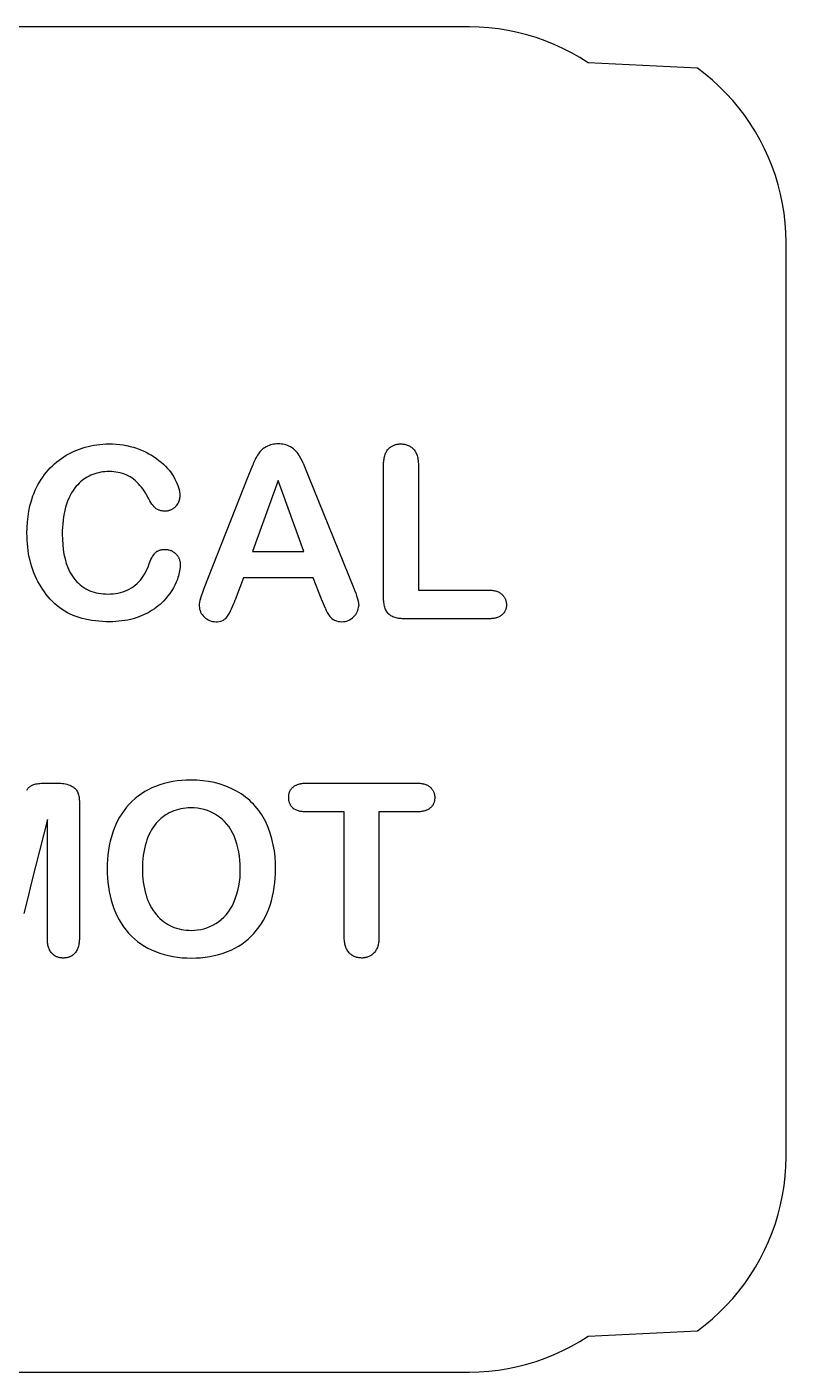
# Model space of a CAD drawing. Extents: x 0 to 144, y 0 to 348.
# Drawn here: x 96.78 to 102.41, y 235.78 to 245.75 of the extents above; entities that cross this region are included whole.
import ezdxf

# ---------------------------------------------------------------- set-up
doc = ezdxf.new("R2010")
doc.units = 0
doc.layers.add('-15N-THT. THIẾT BỊ ĐÓNG MỞ', color=40, linetype='CONTINUOUS')

# ---------------------------------------------------------------- blocks, each defined once
blk = doc.blocks.new('06 - N - SC VSD ATV630U07~55N4')
at = {"layer": '-15N-THT. THIẾT BỊ ĐÓNG MỞ'}
for p, q in [((28.0592, 71.7455), (21.281, 71.7456)), ((28.1307, 71.7438), (28.0592, 71.7455)), ((28.0592, 71.7455), (28.0592, 71.7455)), ((28.2022, 71.7388), (28.1307, 71.7438)), ((28.2734, 71.7305), (28.2022, 71.7388)), ((28.3442, 71.7191), (28.2734, 71.7305)), ((28.4145, 71.7045), (28.3442, 71.7191)), ((28.484, 71.6868), (28.4145, 71.7045)), ((28.5526, 71.666), (28.484, 71.6868)), ((28.6202, 71.6423), (28.5526, 71.666)), ((28.6866, 71.6155), (28.6202, 71.6423)), ((28.7517, 71.5858), (28.6866, 71.6155)), ((28.8154, 71.5533), (28.7517, 71.5858)), ((28.8776, 71.518), (28.8154, 71.5533)), ((28.938, 71.48), (28.8776, 71.518)), ((29.7478, 71.4394), (28.938, 71.48)), ((29.8046, 71.3962), (29.7478, 71.4394)), ((29.8593, 71.3505), (29.8046, 71.3962)), ((29.9119, 71.3024), (29.8593, 71.3505)), ((29.9623, 71.252), (29.9119, 71.3024)), ((30.0104, 71.1994), (29.9623, 71.252)), ((30.0561, 71.1447), (30.0104, 71.1994)), ((30.0993, 71.088), (30.0561, 71.1447)), ((30.14, 71.0293), (30.0993, 71.088)), ((30.178, 70.9689), (30.14, 71.0293)), ((30.2133, 70.9067), (30.178, 70.9689)), ((30.2458, 70.8431), (30.2133, 70.9067)), ((30.2755, 70.778), (30.2458, 70.8431)), ((30.3022, 70.7115), (30.2755, 70.778)), ((30.326, 70.6439), (30.3022, 70.7115)), ((30.3468, 70.5753), (30.326, 70.6439)), ((30.3645, 70.5058), (30.3468, 70.5753)), ((30.3791, 70.4356), (30.3645, 70.5058)), ((30.3905, 70.3648), (30.3791, 70.4356)), ((30.3987, 70.2936), (30.3905, 70.3648)), ((30.4037, 70.2221), (30.3987, 70.2936)), ((30.4054, 70.1505), (30.4037, 70.2221)), ((30.4053, 63.3724), (30.4054, 70.1505)), ((25.0698, 68.5715), (25.0886, 68.5822)), ((25.0886, 68.5822), (25.1078, 68.5921)), ((25.1078, 68.5921), (25.1274, 68.6013)), ((25.1274, 68.6013), (25.1475, 68.6098)), ((25.1475, 68.6098), (25.168, 68.6176)), ((25.1475, 68.6098), (25.1475, 68.6098)), ((25.168, 68.6176), (25.1889, 68.6248)), ((25.1889, 68.6248), (25.21, 68.6312)), ((25.21, 68.6312), (25.2313, 68.6368)), ((25.2313, 68.6368), (25.2529, 68.6418)), ((25.2529, 68.6418), (25.2747, 68.6459)), ((25.2747, 68.6459), (25.2968, 68.6493)), ((25.2968, 68.6493), (25.3189, 68.652)), ((25.3189, 68.652), (25.3413, 68.6539)), ((25.3413, 68.6539), (25.3637, 68.655)), ((25.3637, 68.655), (25.3863, 68.6554)), ((25.3863, 68.6554), (25.4131, 68.6549)), ((25.3863, 68.6554), (25.3863, 68.6554)), ((25.4131, 68.6549), (25.4396, 68.6534)), ((25.4396, 68.6534), (25.4659, 68.6509)), ((25.4659, 68.6509), (25.4918, 68.6474)), ((25.4918, 68.6474), (25.5173, 68.6429)), ((25.5173, 68.6429), (25.5425, 68.6373)), ((25.5425, 68.6373), (25.5673, 68.6306)), ((25.5673, 68.6306), (25.5916, 68.6229)), ((25.5916, 68.6229), (25.6155, 68.6141)), ((25.6155, 68.6141), (25.6388, 68.6041)), ((25.6388, 68.6041), (25.6616, 68.5931)), ((25.6616, 68.5931), (25.6819, 68.5822)), ((25.6616, 68.5931), (25.6616, 68.5931)), ((25.6819, 68.5822), (25.7017, 68.5708)), ((26.4938, 68.5813), (26.4938, 68.5813)), ((26.5518, 68.6345), (26.5518, 68.6345)), ((26.6413, 68.6554), (26.6413, 68.6554)), ((26.7308, 68.6345), (26.7308, 68.6345)), ((26.7888, 68.5822), (26.7888, 68.5822)), ((27.4331, 68.5759), (27.436, 68.5834)), ((27.436, 68.5834), (27.4394, 68.5907)), ((27.4394, 68.5907), (27.4431, 68.5976)), ((27.4431, 68.5976), (27.4472, 68.6042)), ((27.4472, 68.6042), (27.4517, 68.6104)), ((27.4517, 68.6104), (27.4565, 68.6162)), ((27.4565, 68.6162), (27.4603, 68.6202)), ((27.4565, 68.6162), (27.4565, 68.6162)), ((27.4603, 68.6202), (27.4642, 68.624)), ((27.4642, 68.624), (27.4682, 68.6276)), ((27.4682, 68.6276), (27.4724, 68.631)), ((27.4724, 68.631), (27.4768, 68.6342)), ((27.4768, 68.6342), (27.4813, 68.6372)), ((27.4813, 68.6372), (27.4859, 68.6399)), ((27.4859, 68.6399), (27.4906, 68.6424)), ((27.4906, 68.6424), (27.4955, 68.6447)), ((27.4955, 68.6447), (27.5005, 68.6468)), ((27.5005, 68.6468), (27.5056, 68.6486)), ((27.5056, 68.6486), (27.5108, 68.6502)), ((27.5108, 68.6502), (27.5161, 68.6516)), ((27.5161, 68.6516), (27.5215, 68.6528)), ((27.5215, 68.6528), (27.527, 68.6537)), ((27.527, 68.6537), (27.5326, 68.6544)), ((27.5326, 68.6544), (27.5382, 68.655)), ((27.5382, 68.655), (27.5438, 68.6553)), ((27.5438, 68.6553), (27.5495, 68.6554)), ((27.5495, 68.6554), (27.5568, 68.6552)), ((27.5495, 68.6554), (27.5495, 68.6554)), ((27.5568, 68.6552), (27.5639, 68.6547)), ((27.5639, 68.6547), (27.571, 68.6539)), ((27.571, 68.6539), (27.5779, 68.6527)), ((27.5779, 68.6527), (27.5847, 68.6512)), ((27.5847, 68.6512), (27.5914, 68.6493)), ((27.5914, 68.6493), (27.5979, 68.6471)), ((27.5979, 68.6471), (27.6043, 68.6444)), ((27.6043, 68.6444), (27.6105, 68.6415)), ((27.6105, 68.6415), (27.6165, 68.6381)), ((27.6165, 68.6381), (27.6223, 68.6344)), ((27.6223, 68.6344), (27.6279, 68.6303)), ((27.6279, 68.6303), (27.6333, 68.6259)), ((27.6333, 68.6259), (27.6385, 68.6212)), ((27.6385, 68.6212), (27.6434, 68.6162)), ((27.6434, 68.6162), (27.6484, 68.6105)), ((27.6434, 68.6162), (27.6434, 68.6162)), ((27.6484, 68.6105), (27.653, 68.6043)), ((27.653, 68.6043), (27.6573, 68.5978)), ((27.6573, 68.5978), (27.6611, 68.591)), ((27.6611, 68.591), (27.6646, 68.5838)), ((27.6646, 68.5838), (27.6676, 68.5763)), ((24.9518, 68.4781), (24.9671, 68.4933)), ((24.9671, 68.4933), (24.983, 68.508)), ((24.983, 68.508), (24.9994, 68.522)), ((24.9994, 68.522), (25.0163, 68.5354)), ((25.0163, 68.5354), (25.0336, 68.5481)), ((25.0336, 68.5481), (25.0515, 68.5602)), ((25.0515, 68.5602), (25.0698, 68.5715)), ((25.7017, 68.5708), (25.7209, 68.5588)), ((25.7209, 68.5588), (25.7394, 68.5462)), ((25.7394, 68.5462), (25.7571, 68.5329)), ((25.7571, 68.5329), (25.7742, 68.5191)), ((25.7742, 68.5191), (25.7904, 68.5046)), ((25.7904, 68.5046), (25.8058, 68.4895)), ((25.8058, 68.4895), (25.8203, 68.4738)), ((26.4188, 68.4129), (26.4518, 68.498)), ((26.4518, 68.498), (26.4518, 68.498)), ((26.8264, 68.5128), (26.8655, 68.4146)), ((26.8264, 68.5128), (26.8264, 68.5128)), ((27.4218, 68.4989), (27.4219, 68.5081)), ((27.4218, 67.5177), (27.4218, 68.4989)), ((27.4218, 68.4989), (27.4218, 68.4989)), ((27.4219, 68.5081), (27.4222, 68.5171)), ((27.4222, 68.5171), (27.4229, 68.5261)), ((27.4229, 68.5261), (27.4238, 68.5348)), ((27.4238, 68.5348), (27.425, 68.5435)), ((27.425, 68.5435), (27.4265, 68.5519)), ((27.4265, 68.5519), (27.4284, 68.5601)), ((27.4284, 68.5601), (27.4306, 68.5681)), ((27.4306, 68.5681), (27.4331, 68.5759)), ((27.6676, 68.5763), (27.6704, 68.5685)), ((27.6704, 68.5685), (27.6727, 68.5605)), ((27.6727, 68.5605), (27.6747, 68.5521)), ((27.6747, 68.5521), (27.6763, 68.5436)), ((27.6763, 68.5436), (27.6777, 68.5349)), ((27.6777, 68.5349), (27.6787, 68.5261)), ((27.6787, 68.5261), (27.6793, 68.5172)), ((27.6793, 68.5172), (27.6797, 68.5081)), ((27.6797, 68.5081), (27.6799, 68.4989)), ((27.6799, 68.4989), (27.6799, 67.5716)), ((27.6799, 68.4989), (27.6799, 68.4989)), ((24.8713, 68.3725), (24.883, 68.3914)), ((24.883, 68.3914), (24.8955, 68.4099)), ((24.8955, 68.4099), (24.9085, 68.4278)), ((24.9085, 68.4278), (24.9223, 68.4452)), ((24.9223, 68.4452), (24.9367, 68.4619)), ((24.9367, 68.4619), (24.9518, 68.4781)), ((24.9518, 68.4781), (24.9518, 68.4781)), ((25.1883, 68.3842), (25.1766, 68.3743)), ((25.2005, 68.3934), (25.1883, 68.3842)), ((25.213, 68.402), (25.2005, 68.3934)), ((25.226, 68.4098), (25.213, 68.402)), ((25.2392, 68.417), (25.226, 68.4098)), ((25.2528, 68.4234), (25.2392, 68.417)), ((25.2667, 68.4292), (25.2528, 68.4234)), ((25.281, 68.4342), (25.2667, 68.4292)), ((25.2955, 68.4385), (25.281, 68.4342)), ((25.3104, 68.4422), (25.2955, 68.4385)), ((25.3255, 68.4451), (25.3104, 68.4422)), ((25.3409, 68.4474), (25.3255, 68.4451)), ((25.3565, 68.449), (25.3409, 68.4474)), ((25.3722, 68.4499), (25.3565, 68.449)), ((25.3881, 68.4502), (25.3722, 68.4499)), ((25.4049, 68.4499), (25.3881, 68.4502)), ((25.3881, 68.4502), (25.3881, 68.4502)), ((25.4215, 68.4488), (25.4049, 68.4499)), ((25.438, 68.447), (25.4215, 68.4488)), ((25.4542, 68.4444), (25.438, 68.447)), ((25.4701, 68.441), (25.4542, 68.4444)), ((25.4856, 68.4368), (25.4701, 68.441)), ((25.5006, 68.4318), (25.4856, 68.4368)), ((25.5152, 68.4259), (25.5006, 68.4318)), ((25.5293, 68.4192), (25.5152, 68.4259)), ((25.5428, 68.4117), (25.5293, 68.4192)), ((25.5558, 68.4033), (25.5428, 68.4117)), ((25.5686, 68.3939), (25.5558, 68.4033)), ((25.5558, 68.4033), (25.5558, 68.4033)), ((25.581, 68.3837), (25.5686, 68.3939)), ((25.5931, 68.3726), (25.581, 68.3837)), ((25.8203, 68.4738), (25.834, 68.4575)), ((25.834, 68.4575), (25.8467, 68.4405)), ((25.8467, 68.4405), (25.8569, 68.4255)), ((25.8467, 68.4405), (25.8467, 68.4405)), ((25.8569, 68.4255), (25.8664, 68.4103)), ((25.8664, 68.4103), (25.8752, 68.3951)), ((25.8752, 68.3951), (25.8832, 68.3797)), ((26.0929, 67.5855), (26.4188, 68.4129)), ((26.4188, 68.4129), (26.4188, 68.4129)), ((26.6396, 68.3833), (26.451, 67.8575)), ((26.8316, 67.8575), (26.6396, 68.3833)), ((26.6396, 68.3833), (26.6396, 68.3833)), ((26.8655, 68.4146), (27.1984, 67.5924)), ((26.8655, 68.4146), (26.8655, 68.4146)), ((24.8233, 68.2703), (24.8315, 68.2916)), ((24.8315, 68.2916), (24.8404, 68.3125)), ((24.8404, 68.3125), (24.85, 68.333)), ((24.85, 68.333), (24.8603, 68.353)), ((24.8603, 68.353), (24.8713, 68.3725)), ((25.1095, 68.2925), (25.0985, 68.2728)), ((25.1215, 68.3114), (25.1095, 68.2925)), ((25.1345, 68.3293), (25.1215, 68.3114)), ((25.1443, 68.3413), (25.1345, 68.3293)), ((25.1345, 68.3293), (25.1345, 68.3293)), ((25.1546, 68.3529), (25.1443, 68.3413)), ((25.1654, 68.3639), (25.1546, 68.3529)), ((25.1766, 68.3743), (25.1654, 68.3639)), ((25.6047, 68.3608), (25.5931, 68.3726)), ((25.616, 68.3483), (25.6047, 68.3608)), ((25.6268, 68.3352), (25.616, 68.3483)), ((25.6372, 68.3214), (25.6268, 68.3352)), ((25.6472, 68.3071), (25.6372, 68.3214)), ((25.6567, 68.2924), (25.6472, 68.3071)), ((25.6658, 68.2771), (25.6567, 68.2924)), ((25.8832, 68.3797), (25.8903, 68.3641)), ((25.8903, 68.3641), (25.8965, 68.3484)), ((25.8965, 68.3484), (25.9017, 68.3325)), ((25.9017, 68.3325), (25.9058, 68.3167)), ((25.9058, 68.3167), (25.9088, 68.3009)), ((25.9088, 68.3009), (25.9107, 68.2851)), ((25.9107, 68.2851), (25.9113, 68.2695)), ((24.7928, 68.1572), (24.801, 68.1959)), ((24.801, 68.1959), (24.8111, 68.2336)), ((24.8111, 68.2336), (24.8233, 68.2703)), ((24.8233, 68.2703), (24.8233, 68.2703)), ((25.0648, 68.1862), (25.0588, 68.1629)), ((25.0718, 68.2089), (25.0648, 68.1862)), ((25.0797, 68.231), (25.0718, 68.2089)), ((25.0886, 68.2523), (25.0797, 68.231)), ((25.0985, 68.2728), (25.0886, 68.2523)), ((25.6745, 68.2615), (25.6658, 68.2771)), ((25.682, 68.2478), (25.6745, 68.2615)), ((25.6745, 68.2615), (25.6745, 68.2615)), ((25.6896, 68.2346), (25.682, 68.2478)), ((25.6974, 68.222), (25.6896, 68.2346)), ((25.7053, 68.2101), (25.6974, 68.222)), ((25.7134, 68.1991), (25.7053, 68.2101)), ((25.7215, 68.1893), (25.7134, 68.1991)), ((25.7296, 68.1808), (25.7215, 68.1893)), ((25.8735, 68.1847), (25.8701, 68.1816)), ((25.8768, 68.1879), (25.8735, 68.1847)), ((25.88, 68.1913), (25.8768, 68.1879)), ((25.8852, 68.1973), (25.88, 68.1913)), ((25.88, 68.1913), (25.88, 68.1913)), ((25.8901, 68.2036), (25.8852, 68.1973)), ((25.8945, 68.2102), (25.8901, 68.2036)), ((25.8984, 68.217), (25.8945, 68.2102)), ((25.9018, 68.2241), (25.8984, 68.217)), ((25.9048, 68.2313), (25.9018, 68.2241)), ((25.9071, 68.2387), (25.9048, 68.2313)), ((25.909, 68.2462), (25.9071, 68.2387)), ((25.9102, 68.2538), (25.909, 68.2462)), ((25.911, 68.2616), (25.9102, 68.2538)), ((25.9113, 68.2695), (25.911, 68.2616)), ((25.9113, 68.2695), (25.9113, 68.2695)), ((24.7822, 68.0773), (24.7866, 68.1176)), ((24.7866, 68.1176), (24.7928, 68.1572)), ((25.0462, 68.0896), (25.0436, 68.0643)), ((25.0495, 68.1145), (25.0462, 68.0896)), ((25.0537, 68.1389), (25.0495, 68.1145)), ((25.0588, 68.1629), (25.0537, 68.1389)), ((25.7333, 68.1776), (25.7296, 68.1808)), ((25.7296, 68.1808), (25.7296, 68.1808)), ((25.7372, 68.1746), (25.7333, 68.1776)), ((25.7414, 68.1719), (25.7372, 68.1746)), ((25.7458, 68.1694), (25.7414, 68.1719)), ((25.7504, 68.1671), (25.7458, 68.1694)), ((25.7552, 68.1652), (25.7504, 68.1671)), ((25.7602, 68.1634), (25.7552, 68.1652)), ((25.7653, 68.1619), (25.7602, 68.1634)), ((25.7706, 68.1607), (25.7653, 68.1619)), ((25.7759, 68.1596), (25.7706, 68.1607)), ((25.7814, 68.1588), (25.7759, 68.1596)), ((25.787, 68.1581), (25.7814, 68.1588)), ((25.7927, 68.1577), (25.787, 68.1581)), ((25.7985, 68.1574), (25.7927, 68.1577)), ((25.8044, 68.1574), (25.7985, 68.1574)), ((25.8089, 68.1575), (25.8044, 68.1574)), ((25.8044, 68.1574), (25.8044, 68.1574)), ((25.8134, 68.1577), (25.8089, 68.1575)), ((25.8179, 68.1582), (25.8134, 68.1577)), ((25.8223, 68.1589), (25.8179, 68.1582)), ((25.8267, 68.1597), (25.8223, 68.1589)), ((25.8311, 68.1608), (25.8267, 68.1597)), ((25.8354, 68.162), (25.8311, 68.1608)), ((25.8396, 68.1635), (25.8354, 68.162)), ((25.8437, 68.1651), (25.8396, 68.1635)), ((25.8477, 68.1669), (25.8437, 68.1651)), ((25.8517, 68.1689), (25.8477, 68.1669)), ((25.8555, 68.1711), (25.8517, 68.1689)), ((25.8593, 68.1735), (25.8555, 68.1711)), ((25.863, 68.176), (25.8593, 68.1735)), ((25.8666, 68.1788), (25.863, 68.176)), ((25.8701, 68.1816), (25.8666, 68.1788)), ((24.7788, 67.9948), (24.7797, 68.0363)), ((24.7791, 67.9685), (24.7788, 67.9948)), ((24.7788, 67.9948), (24.7788, 67.9948)), ((24.7797, 68.0363), (24.7822, 68.0773)), ((25.0408, 68.0125), (25.0404, 67.9861)), ((25.0404, 67.9861), (25.0412, 67.9476)), ((25.0404, 67.9861), (25.0404, 67.9861)), ((25.0418, 68.0386), (25.0408, 68.0125)), ((25.0436, 68.0643), (25.0418, 68.0386)), ((24.7801, 67.9424), (24.7791, 67.9685)), ((24.7817, 67.9165), (24.7801, 67.9424)), ((24.7841, 67.8908), (24.7817, 67.9165)), ((24.7873, 67.8655), (24.7841, 67.8908)), ((25.0412, 67.9476), (25.0434, 67.9098)), ((25.0434, 67.9098), (25.0474, 67.873)), ((24.7913, 67.8404), (24.7873, 67.8655)), ((24.7961, 67.8158), (24.7913, 67.8404)), ((24.8016, 67.7921), (24.7961, 67.8158)), ((24.7961, 67.8158), (24.7961, 67.8158)), ((24.8078, 67.7687), (24.8016, 67.7921)), ((25.0474, 67.873), (25.0531, 67.8373)), ((25.0531, 67.8373), (25.0607, 67.8028)), ((25.0607, 67.8028), (25.0704, 67.7698)), ((25.6873, 67.7735), (25.6924, 67.7861)), ((25.6924, 67.7861), (25.698, 67.7983)), ((25.698, 67.7983), (25.7039, 67.8102)), ((25.7039, 67.8102), (25.7102, 67.8214)), ((25.7102, 67.8214), (25.7169, 67.8321)), ((25.7169, 67.8321), (25.7241, 67.8421)), ((25.7241, 67.8421), (25.7269, 67.8454)), ((25.7241, 67.8421), (25.7241, 67.8421)), ((25.7269, 67.8454), (25.7298, 67.8486)), ((25.7298, 67.8486), (25.7329, 67.8516)), ((25.7329, 67.8516), (25.7362, 67.8544)), ((25.7362, 67.8544), (25.7397, 67.8571)), ((25.7397, 67.8571), (25.7434, 67.8595)), ((25.7434, 67.8595), (25.7472, 67.8617)), ((25.7472, 67.8617), (25.7511, 67.8638)), ((25.7511, 67.8638), (25.7553, 67.8656)), ((25.7553, 67.8656), (25.7595, 67.8673)), ((25.7595, 67.8673), (25.7639, 67.8688)), ((25.7639, 67.8688), (25.7684, 67.87)), ((25.7684, 67.87), (25.7731, 67.8711)), ((25.7731, 67.8711), (25.7778, 67.872)), ((25.7778, 67.872), (25.7827, 67.8728)), ((25.7827, 67.8728), (25.7876, 67.8733)), ((25.7876, 67.8733), (25.7925, 67.8737)), ((25.7925, 67.8737), (25.7975, 67.874)), ((25.7975, 67.874), (25.8026, 67.874)), ((25.8026, 67.874), (25.8085, 67.8739)), ((25.8026, 67.874), (25.8026, 67.874)), ((25.8085, 67.8739), (25.8143, 67.8735)), ((25.8143, 67.8735), (25.8201, 67.8727)), ((25.8201, 67.8727), (25.8258, 67.8717)), ((25.8258, 67.8717), (25.8314, 67.8704)), ((25.8314, 67.8704), (25.8369, 67.8687)), ((25.8369, 67.8687), (25.8423, 67.8668)), ((25.8423, 67.8668), (25.8477, 67.8646)), ((25.8477, 67.8646), (25.8529, 67.862)), ((25.8529, 67.862), (25.858, 67.8592)), ((25.858, 67.8592), (25.8629, 67.8561)), ((25.8629, 67.8561), (25.8678, 67.8528)), ((25.8678, 67.8528), (25.8724, 67.8492)), ((25.8724, 67.8492), (25.8769, 67.8454)), ((25.8769, 67.8454), (25.8813, 67.8414)), ((25.8813, 67.8414), (25.8846, 67.8381)), ((25.8813, 67.8414), (25.8813, 67.8414)), ((25.8846, 67.8381), (25.8878, 67.8346)), ((25.8878, 67.8346), (25.8909, 67.8311)), ((25.8909, 67.8311), (25.8937, 67.8274)), ((25.8937, 67.8274), (25.8964, 67.8236)), ((25.8964, 67.8236), (25.899, 67.8197)), ((25.899, 67.8197), (25.9013, 67.8157)), ((25.9013, 67.8157), (25.9034, 67.8117)), ((25.9034, 67.8117), (25.9054, 67.8075)), ((25.9054, 67.8075), (25.9072, 67.8033)), ((25.9072, 67.8033), (25.9088, 67.7989)), ((25.9088, 67.7989), (25.9102, 67.7945)), ((25.9102, 67.7945), (25.9114, 67.79)), ((25.9114, 67.79), (25.9124, 67.7854)), ((25.9124, 67.7854), (25.9133, 67.7808)), ((26.451, 67.8575), (26.8316, 67.8575)), ((26.451, 67.8575), (26.451, 67.8575)), ((26.8316, 67.8575), (26.8316, 67.8575)), ((24.8147, 67.7456), (24.8078, 67.7687)), ((24.8223, 67.7228), (24.8147, 67.7456)), ((24.8306, 67.7003), (24.8223, 67.7228)), ((24.8398, 67.6782), (24.8306, 67.7003)), ((25.0704, 67.7698), (25.0821, 67.7385)), ((25.0821, 67.7385), (25.0896, 67.7218)), ((25.0821, 67.7385), (25.0821, 67.7385)), ((25.0896, 67.7218), (25.0976, 67.7057)), ((25.0976, 67.7057), (25.1063, 67.6902)), ((25.1063, 67.6902), (25.1156, 67.6752)), ((25.6411, 67.6754), (25.6509, 67.6913)), ((25.6509, 67.6913), (25.66, 67.7078)), ((25.66, 67.7078), (25.6683, 67.7249)), ((25.6683, 67.7249), (25.6758, 67.7425)), ((25.6758, 67.7425), (25.6826, 67.7605)), ((25.6826, 67.7605), (25.6873, 67.7735)), ((25.6826, 67.7605), (25.6826, 67.7605)), ((25.9051, 67.6902), (25.9017, 67.6781)), ((25.9079, 67.7023), (25.9051, 67.6902)), ((25.9103, 67.7144), (25.9079, 67.7023)), ((25.9122, 67.7264), (25.9103, 67.7144)), ((25.9136, 67.7384), (25.9122, 67.7264)), ((25.9133, 67.7808), (25.9139, 67.7761)), ((25.9145, 67.7502), (25.9136, 67.7384)), ((25.9139, 67.7761), (25.9144, 67.7714)), ((25.9144, 67.7714), (25.9146, 67.7667)), ((25.9147, 67.7619), (25.9145, 67.7502)), ((25.9146, 67.7667), (25.9147, 67.7619)), ((25.9147, 67.7619), (25.9147, 67.7619)), ((24.8497, 67.6566), (24.8398, 67.6782)), ((24.8601, 67.636), (24.8497, 67.6566)), ((24.8497, 67.6566), (24.8497, 67.6566)), ((24.8711, 67.6159), (24.8601, 67.636)), ((24.8828, 67.5962), (24.8711, 67.6159)), ((24.8952, 67.5771), (24.8828, 67.5962)), ((25.1156, 67.6752), (25.1257, 67.6609)), ((25.1257, 67.6609), (25.1365, 67.6473)), ((25.1365, 67.6473), (25.1479, 67.6344)), ((25.1479, 67.6344), (25.16, 67.6223)), ((25.16, 67.6223), (25.1728, 67.611)), ((25.1728, 67.611), (25.1861, 67.6006)), ((25.1861, 67.6006), (25.2, 67.5911)), ((25.2, 67.5911), (25.2143, 67.5825)), ((25.2, 67.5911), (25.2, 67.5911)), ((25.5373, 67.5792), (25.5525, 67.588)), ((25.5525, 67.588), (25.5671, 67.5977)), ((25.5671, 67.5977), (25.5812, 67.6084)), ((25.5671, 67.5977), (25.5671, 67.5977)), ((25.5812, 67.6084), (25.5946, 67.6201)), ((25.5946, 67.6201), (25.6073, 67.6326)), ((25.6073, 67.6326), (25.6193, 67.646)), ((25.6193, 67.646), (25.6306, 67.6603)), ((25.6306, 67.6603), (25.6411, 67.6754)), ((25.8636, 67.5883), (25.8513, 67.568)), ((25.8747, 67.6089), (25.8636, 67.5883)), ((25.8843, 67.6298), (25.8747, 67.6089)), ((25.8893, 67.6418), (25.8843, 67.6298)), ((25.8843, 67.6298), (25.8843, 67.6298)), ((25.8938, 67.6539), (25.8893, 67.6418)), ((25.898, 67.666), (25.8938, 67.6539)), ((25.9017, 67.6781), (25.898, 67.666)), ((26.0639, 67.5082), (26.0929, 67.5855)), ((26.0929, 67.5855), (26.0929, 67.5855)), ((26.3832, 67.6637), (26.3223, 67.5003)), ((26.9012, 67.6637), (26.3832, 67.6637)), ((26.3832, 67.6637), (26.3832, 67.6637)), ((26.962, 67.5038), (26.9012, 67.6637)), ((26.9012, 67.6637), (26.9012, 67.6637)), ((27.1984, 67.5924), (27.207, 67.5707)), ((27.1984, 67.5924), (27.1984, 67.5924)), ((24.9082, 67.5585), (24.8952, 67.5771)), ((24.9218, 67.5404), (24.9082, 67.5585)), ((24.9361, 67.5229), (24.9218, 67.5404)), ((24.9519, 67.5049), (24.9361, 67.5229)), ((24.9361, 67.5229), (24.9361, 67.5229)), ((24.9683, 67.4877), (24.9519, 67.5049)), ((24.9854, 67.4714), (24.9683, 67.4877)), ((25.2143, 67.5825), (25.2291, 67.5747)), ((25.2291, 67.5747), (25.2444, 67.5679)), ((25.2444, 67.5679), (25.2601, 67.5619)), ((25.2601, 67.5619), (25.2762, 67.5567)), ((25.2762, 67.5567), (25.2927, 67.5524)), ((25.2927, 67.5524), (25.3096, 67.5489)), ((25.3096, 67.5489), (25.3267, 67.5462)), ((25.3267, 67.5462), (25.3441, 67.5444)), ((25.3441, 67.5444), (25.3616, 67.5433)), ((25.3616, 67.5433), (25.3794, 67.5429)), ((25.3794, 67.5429), (25.3982, 67.5433)), ((25.3794, 67.5429), (25.3794, 67.5429)), ((25.3982, 67.5433), (25.4168, 67.5446)), ((25.4168, 67.5446), (25.4351, 67.5467)), ((25.4351, 67.5467), (25.4531, 67.5497)), ((25.4531, 67.5497), (25.4708, 67.5537)), ((25.4708, 67.5537), (25.4881, 67.5586)), ((25.4881, 67.5586), (25.505, 67.5645)), ((25.505, 67.5645), (25.5215, 67.5714)), ((25.5215, 67.5714), (25.5373, 67.5792)), ((25.7902, 67.491), (25.7779, 67.4785)), ((25.8071, 67.5095), (25.7902, 67.491)), ((25.7902, 67.491), (25.7902, 67.491)), ((25.8229, 67.5285), (25.8071, 67.5095)), ((25.8377, 67.548), (25.8229, 67.5285)), ((25.8513, 67.568), (25.8377, 67.548)), ((26.0639, 67.5082), (26.0639, 67.5082)), ((26.3223, 67.5003), (26.3223, 67.5003)), ((26.9907, 67.4351), (26.962, 67.5038)), ((26.962, 67.5038), (26.962, 67.5038)), ((27.207, 67.5707), (27.215, 67.5493)), ((27.215, 67.5493), (27.2221, 67.5286)), ((27.2221, 67.5286), (27.2282, 67.5086)), ((27.2282, 67.5086), (27.2331, 67.4895)), ((27.2331, 67.4895), (27.2363, 67.4718)), ((27.4219, 67.5081), (27.4218, 67.5177)), ((27.4218, 67.5177), (27.4218, 67.5177)), ((27.4223, 67.4987), (27.4219, 67.5081)), ((27.4229, 67.4893), (27.4223, 67.4987)), ((27.4239, 67.4801), (27.4229, 67.4893)), ((27.6799, 67.5716), (28.2031, 67.5716)), ((27.6799, 67.5716), (27.6799, 67.5716)), ((28.2031, 67.5716), (28.2105, 67.5715)), ((28.2031, 67.5716), (28.2031, 67.5716)), ((28.2105, 67.5715), (28.2178, 67.5711)), ((28.2178, 67.5711), (28.2251, 67.5705)), ((28.2251, 67.5705), (28.2322, 67.5697)), ((28.2322, 67.5697), (28.2392, 67.5686)), ((28.2392, 67.5686), (28.246, 67.5672)), ((28.246, 67.5672), (28.2526, 67.5655)), ((28.2526, 67.5655), (28.2591, 67.5635)), ((28.2591, 67.5635), (28.2654, 67.5612)), ((28.2654, 67.5612), (28.2715, 67.5586)), ((28.2715, 67.5586), (28.2774, 67.5557)), ((28.2774, 67.5557), (28.2831, 67.5524)), ((28.2831, 67.5524), (28.2885, 67.5489)), ((28.2885, 67.5489), (28.2936, 67.5451)), ((28.2936, 67.5451), (28.2985, 67.5409)), ((28.2985, 67.5409), (28.3019, 67.5377)), ((28.2985, 67.5409), (28.2985, 67.5409)), ((28.3019, 67.5377), (28.3051, 67.5345)), ((28.3051, 67.5345), (28.3082, 67.5311)), ((28.3082, 67.5311), (28.3111, 67.5276)), ((28.3111, 67.5276), (28.3139, 67.524)), ((28.3139, 67.524), (28.3165, 67.5203)), ((28.3165, 67.5203), (28.3189, 67.5165)), ((28.3189, 67.5165), (28.3211, 67.5126)), ((28.3211, 67.5126), (28.3231, 67.5086)), ((28.3231, 67.5086), (28.3249, 67.5046)), ((28.3249, 67.5046), (28.3265, 67.5004)), ((28.3265, 67.5004), (28.328, 67.4962)), ((28.328, 67.4962), (28.3292, 67.4918)), ((28.3292, 67.4918), (28.3302, 67.4874)), ((28.3302, 67.4874), (28.3311, 67.483)), ((25.003, 67.456), (24.9854, 67.4714)), ((25.0213, 67.4417), (25.003, 67.456)), ((25.0401, 67.4283), (25.0213, 67.4417)), ((25.0595, 67.416), (25.0401, 67.4283)), ((25.0794, 67.4048), (25.0595, 67.416)), ((25.0595, 67.416), (25.0595, 67.416)), ((25.0998, 67.3944), (25.0794, 67.4048)), ((25.1208, 67.385), (25.0998, 67.3944)), ((25.6432, 67.388), (25.6261, 67.3805)), ((25.6599, 67.396), (25.6432, 67.388)), ((25.6763, 67.4046), (25.6599, 67.396)), ((25.6922, 67.4136), (25.6763, 67.4046)), ((25.7078, 67.4232), (25.6922, 67.4136)), ((25.7228, 67.4333), (25.7078, 67.4232)), ((25.7374, 67.4439), (25.7228, 67.4333)), ((25.7514, 67.455), (25.7374, 67.4439)), ((25.7649, 67.4665), (25.7514, 67.455)), ((25.7779, 67.4785), (25.7649, 67.4665)), ((26.0555, 67.4543), (26.0555, 67.4543)), ((26.9907, 67.4351), (26.9907, 67.4351)), ((27.2363, 67.4718), (27.2375, 67.456)), ((27.2375, 67.456), (27.2375, 67.456)), ((27.4252, 67.471), (27.4239, 67.4801)), ((27.4268, 67.4621), (27.4252, 67.471)), ((27.4287, 67.4535), (27.4268, 67.4621)), ((27.431, 67.4451), (27.4287, 67.4535)), ((27.4337, 67.437), (27.431, 67.4451)), ((27.4367, 67.4293), (27.4337, 67.437)), ((27.4402, 67.4219), (27.4367, 67.4293)), ((27.444, 67.415), (27.4402, 67.4219)), ((27.4483, 67.4084), (27.444, 67.415)), ((27.4529, 67.4023), (27.4483, 67.4084)), ((27.458, 67.3967), (27.4529, 67.4023)), ((27.4637, 67.3914), (27.458, 67.3967)), ((27.458, 67.3967), (27.458, 67.3967)), ((27.4698, 67.3866), (27.4637, 67.3914)), ((27.4765, 67.3822), (27.4698, 67.3866)), ((28.2994, 67.3884), (28.2945, 67.3845)), ((28.3027, 67.3914), (28.2994, 67.3884)), ((28.2994, 67.3884), (28.2994, 67.3884)), ((28.3059, 67.3946), (28.3027, 67.3914)), ((28.3089, 67.3979), (28.3059, 67.3946)), ((28.3118, 67.4014), (28.3089, 67.3979)), ((28.3145, 67.4049), (28.3118, 67.4014)), ((28.3171, 67.4086), (28.3145, 67.4049)), ((28.3194, 67.4125), (28.3171, 67.4086)), ((28.3215, 67.4164), (28.3194, 67.4125)), ((28.3235, 67.4204), (28.3215, 67.4164)), ((28.3253, 67.4245), (28.3235, 67.4204)), ((28.3268, 67.4287), (28.3253, 67.4245)), ((28.3282, 67.4329), (28.3268, 67.4287)), ((28.3294, 67.4373), (28.3282, 67.4329)), ((28.3304, 67.4417), (28.3294, 67.4373)), ((28.3312, 67.4462), (28.3304, 67.4417)), ((28.3311, 67.483), (28.3317, 67.4785)), ((28.3318, 67.4507), (28.3312, 67.4462)), ((28.3317, 67.4785), (28.3322, 67.4739)), ((28.3322, 67.4554), (28.3318, 67.4507)), ((28.3322, 67.4739), (28.3325, 67.4693)), ((28.3325, 67.46), (28.3322, 67.4554)), ((28.3325, 67.4693), (28.3326, 67.4647)), ((28.3326, 67.4647), (28.3325, 67.46)), ((28.3326, 67.4647), (28.3326, 67.4647)), ((25.1424, 67.3765), (25.1208, 67.385)), ((25.1644, 67.369), (25.1424, 67.3765)), ((25.1869, 67.3624), (25.1644, 67.369)), ((25.2099, 67.3568), (25.1869, 67.3624)), ((25.2347, 67.3518), (25.2099, 67.3568)), ((25.2099, 67.3568), (25.2099, 67.3568)), ((25.26, 67.3475), (25.2347, 67.3518)), ((25.2858, 67.344), (25.26, 67.3475)), ((25.3121, 67.3413), (25.2858, 67.344)), ((25.3388, 67.3394), (25.3121, 67.3413)), ((25.3658, 67.3382), (25.3388, 67.3394)), ((25.3933, 67.3378), (25.3658, 67.3382)), ((25.416, 67.3381), (25.3933, 67.3378)), ((25.3933, 67.3378), (25.3933, 67.3378)), ((25.4385, 67.3391), (25.416, 67.3381)), ((25.4607, 67.3408), (25.4385, 67.3391)), ((25.4826, 67.3432), (25.4607, 67.3408)), ((25.5042, 67.3463), (25.4826, 67.3432)), ((25.5255, 67.3502), (25.5042, 67.3463)), ((25.5464, 67.3547), (25.5255, 67.3502)), ((25.567, 67.36), (25.5464, 67.3547)), ((25.5871, 67.3661), (25.567, 67.36)), ((25.6068, 67.3729), (25.5871, 67.3661)), ((25.6261, 67.3805), (25.6068, 67.3729)), ((25.6261, 67.3805), (25.6261, 67.3805)), ((26.0927, 67.3732), (26.0927, 67.3732)), ((26.1789, 67.3378), (26.1789, 67.3378)), ((26.261, 67.3712), (26.261, 67.3712)), ((27.0226, 67.3776), (27.0226, 67.3776)), ((27.0593, 67.3489), (27.0593, 67.3489)), ((27.1115, 67.3378), (27.1115, 67.3378)), ((27.1999, 67.3745), (27.1999, 67.3745)), ((27.4835, 67.3782), (27.4765, 67.3822)), ((27.491, 67.3746), (27.4835, 67.3782)), ((27.4988, 67.3715), (27.491, 67.3746)), ((27.5069, 67.3688), (27.4988, 67.3715)), ((27.5153, 67.3664), (27.5069, 67.3688)), ((27.5239, 67.3645), (27.5153, 67.3664)), ((27.5328, 67.3629), (27.5239, 67.3645)), ((27.5419, 67.3616), (27.5328, 67.3629)), ((27.5512, 67.3607), (27.5419, 67.3616)), ((27.5606, 67.36), (27.5512, 67.3607)), ((27.5702, 67.3597), (27.5606, 67.36)), ((27.5799, 67.3595), (27.5702, 67.3597)), ((28.2031, 67.3595), (27.5799, 67.3595)), ((27.5799, 67.3595), (27.5799, 67.3595)), ((28.2105, 67.3596), (28.2031, 67.3595)), ((28.2031, 67.3595), (28.2031, 67.3595)), ((28.2179, 67.36), (28.2105, 67.3596)), ((28.2251, 67.3605), (28.2179, 67.36)), ((28.2323, 67.3613), (28.2251, 67.3605)), ((28.2393, 67.3624), (28.2323, 67.3613)), ((28.2463, 67.3637), (28.2393, 67.3624)), ((28.253, 67.3652), (28.2463, 67.3637)), ((28.2596, 67.3671), (28.253, 67.3652)), ((28.266, 67.3692), (28.2596, 67.3671)), ((28.2722, 67.3717), (28.266, 67.3692)), ((28.2781, 67.3744), (28.2722, 67.3717)), ((28.2838, 67.3775), (28.2781, 67.3744)), ((28.2893, 67.3808), (28.2838, 67.3775)), ((28.2945, 67.3845), (28.2893, 67.3808)), ((24.7776, 66.0901), (24.78, 66.0941)), ((24.78, 66.0941), (24.7826, 66.0979)), ((24.7826, 66.0979), (24.7853, 66.1016)), ((24.7853, 66.1016), (24.7882, 66.1051)), ((24.7882, 66.1051), (24.7912, 66.1085)), ((24.7912, 66.1085), (24.7944, 66.1117)), ((24.7944, 66.1117), (24.7978, 66.1147)), ((24.7978, 66.1147), (24.8013, 66.1175)), ((24.8013, 66.1175), (24.805, 66.1201)), ((24.805, 66.1201), (24.8088, 66.1226)), ((24.8088, 66.1226), (24.8128, 66.1248)), ((24.8128, 66.1248), (24.8169, 66.1268)), ((24.8169, 66.1268), (24.8212, 66.1286)), ((24.8212, 66.1286), (24.8285, 66.1312)), ((24.8212, 66.1286), (24.8212, 66.1286)), ((24.8285, 66.1312), (24.8365, 66.1335)), ((24.8365, 66.1335), (24.845, 66.1354)), ((24.845, 66.1354), (24.854, 66.137)), ((24.854, 66.137), (24.8634, 66.1384)), ((24.8634, 66.1384), (24.8732, 66.1394)), ((24.8732, 66.1394), (24.8834, 66.1403)), ((24.8834, 66.1403), (24.8938, 66.1409)), ((24.8938, 66.1409), (24.9045, 66.1413)), ((24.9045, 66.1413), (24.9153, 66.1416)), ((24.9153, 66.1416), (24.9263, 66.1416)), ((24.9263, 66.1416), (24.9263, 66.1416)), ((24.9263, 66.1416), (25.0063, 66.1416)), ((25.0063, 66.1416), (25.0063, 66.1416)), ((25.0063, 66.1416), (25.0182, 66.1414)), ((25.0182, 66.1414), (25.03, 66.1408)), ((25.03, 66.1408), (25.0416, 66.1396)), ((25.0416, 66.1396), (25.0529, 66.138)), ((25.0529, 66.138), (25.0641, 66.1359)), ((25.0641, 66.1359), (25.0749, 66.1333)), ((25.0749, 66.1333), (25.0854, 66.1301)), ((25.0854, 66.1301), (25.0956, 66.1263)), ((25.0956, 66.1263), (25.1054, 66.1221)), ((25.1054, 66.1221), (25.1147, 66.1173)), ((25.1147, 66.1173), (25.1235, 66.1119)), ((25.1235, 66.1119), (25.1295, 66.1075)), ((25.1235, 66.1119), (25.1235, 66.1119)), ((25.1295, 66.1075), (25.1351, 66.1025)), ((25.1351, 66.1025), (25.1403, 66.0969)), ((25.1403, 66.0969), (25.1449, 66.0909)), ((25.1449, 66.0909), (25.1491, 66.0843)), ((25.732, 66.1173), (25.732, 66.1173)), ((25.9927, 66.1634), (25.9927, 66.1634)), ((26.7298, 66.0861), (26.7326, 66.0911)), ((26.7326, 66.0911), (26.7358, 66.096)), ((26.7358, 66.096), (26.7392, 66.1006)), ((26.7392, 66.1006), (26.743, 66.1049)), ((26.743, 66.1049), (26.7471, 66.1091)), ((26.7471, 66.1091), (26.7514, 66.113)), ((26.7514, 66.113), (26.7564, 66.1169)), ((26.7514, 66.113), (26.7514, 66.113)), ((26.7564, 66.1169), (26.7616, 66.1205)), ((26.7616, 66.1205), (26.7671, 66.1239)), ((26.7671, 66.1239), (26.7729, 66.1269)), ((26.7729, 66.1269), (26.7789, 66.1296)), ((26.7789, 66.1296), (26.7851, 66.132)), ((26.7851, 66.132), (26.7915, 66.1341)), ((26.7915, 66.1341), (26.7982, 66.136)), ((26.7982, 66.136), (26.805, 66.1376)), ((26.805, 66.1376), (26.812, 66.1389)), ((26.812, 66.1389), (26.8192, 66.1399)), ((26.8192, 66.1399), (26.8264, 66.1407)), ((26.8264, 66.1407), (26.8338, 66.1412)), ((26.8338, 66.1412), (26.8412, 66.1415)), ((26.8412, 66.1415), (26.8488, 66.1416)), ((26.8488, 66.1416), (26.8488, 66.1416)), ((26.8488, 66.1416), (27.6692, 66.1416)), ((27.6692, 66.1416), (27.6692, 66.1416)), ((27.6692, 66.1416), (27.6769, 66.1415)), ((27.6769, 66.1415), (27.6846, 66.1412)), ((27.6846, 66.1412), (27.6922, 66.1406)), ((27.6922, 66.1406), (27.6996, 66.1398)), ((27.6996, 66.1398), (27.7069, 66.1387)), ((27.7069, 66.1387), (27.714, 66.1374)), ((27.714, 66.1374), (27.7209, 66.1358)), ((27.7209, 66.1358), (27.7277, 66.1339)), ((27.7277, 66.1339), (27.7342, 66.1317)), ((27.7342, 66.1317), (27.7406, 66.1291)), ((27.7406, 66.1291), (27.7467, 66.1263)), ((27.7467, 66.1263), (27.7525, 66.1231)), ((27.7525, 66.1231), (27.758, 66.1197)), ((27.758, 66.1197), (27.7632, 66.1159)), ((27.7632, 66.1159), (27.7681, 66.1119)), ((27.7681, 66.1119), (27.7714, 66.1087)), ((27.7681, 66.1119), (27.7681, 66.1119)), ((27.7714, 66.1087), (27.7746, 66.1055)), ((27.7746, 66.1055), (27.7776, 66.1021)), ((27.7776, 66.1021), (27.7805, 66.0986)), ((27.7805, 66.0986), (27.7832, 66.095)), ((27.7832, 66.095), (27.7857, 66.0912)), ((27.7857, 66.0912), (27.788, 66.0874)), ((25.1491, 66.0843), (25.1528, 66.0773)), ((25.1528, 66.0773), (25.156, 66.0699)), ((25.156, 66.0699), (25.1587, 66.0621)), ((25.1587, 66.0621), (25.1611, 66.054)), ((25.1611, 66.054), (25.163, 66.0455)), ((25.163, 66.0455), (25.1645, 66.0368)), ((25.1645, 66.0368), (25.1657, 66.0278)), ((25.1657, 66.0278), (25.1664, 66.0187)), ((25.1664, 66.0187), (25.1669, 66.0094)), ((25.1669, 66.0094), (25.1671, 66)), ((25.1671, 66), (25.1671, 64.9918)), ((25.1671, 66), (25.1671, 66)), ((26.3325, 66.0826), (26.3325, 66.0826)), ((26.7184, 66.0348), (26.7185, 66.0409)), ((26.7185, 66.03), (26.7184, 66.0348)), ((26.7184, 66.0348), (26.7184, 66.0348)), ((26.7185, 66.0409), (26.7189, 66.047)), ((26.7187, 66.0253), (26.7185, 66.03)), ((26.7191, 66.0206), (26.7187, 66.0253)), ((26.7189, 66.047), (26.7196, 66.053)), ((26.7197, 66.0159), (26.7191, 66.0206)), ((26.7196, 66.053), (26.7205, 66.0588)), ((26.7205, 66.0114), (26.7197, 66.0159)), ((26.7205, 66.0588), (26.7217, 66.0646)), ((26.7214, 66.0068), (26.7205, 66.0114)), ((26.7225, 66.0024), (26.7214, 66.0068)), ((26.7217, 66.0646), (26.7233, 66.0702)), ((26.7238, 65.998), (26.7225, 66.0024)), ((26.7233, 66.0702), (26.7251, 66.0757)), ((26.7253, 65.9938), (26.7238, 65.998)), ((26.7251, 66.0757), (26.7273, 66.081)), ((26.727, 65.9896), (26.7253, 65.9938)), ((26.7288, 65.9856), (26.727, 65.9896)), ((26.7273, 66.081), (26.7298, 66.0861)), ((27.788, 66.0874), (27.7901, 66.0835)), ((27.7901, 66.0835), (27.7921, 66.0795)), ((27.7923, 65.9898), (27.7903, 65.9858)), ((27.7921, 66.0795), (27.7939, 66.0753)), ((27.794, 65.9939), (27.7923, 65.9898)), ((27.7939, 66.0753), (27.7954, 66.0711)), ((27.7956, 65.9982), (27.794, 65.9939)), ((27.7954, 66.0711), (27.7968, 66.0668)), ((27.7969, 66.0025), (27.7956, 65.9982)), ((27.7968, 66.0668), (27.798, 66.0624)), ((27.7981, 66.0069), (27.7969, 66.0025)), ((27.798, 66.0624), (27.799, 66.0579)), ((27.7991, 66.0114), (27.7981, 66.0069)), ((27.799, 66.0579), (27.7999, 66.0534)), ((27.7999, 66.0159), (27.7991, 66.0114)), ((27.7999, 66.0534), (27.8005, 66.0488)), ((27.8005, 66.0206), (27.7999, 66.0159)), ((27.8005, 66.0488), (27.8009, 66.0441)), ((27.801, 66.0253), (27.8005, 66.0206)), ((27.8009, 66.0441), (27.8012, 66.0395)), ((27.8012, 66.03), (27.801, 66.0253)), ((27.8012, 66.0395), (27.8013, 66.0348)), ((27.8013, 66.0348), (27.8012, 66.03)), ((27.8013, 66.0348), (27.8013, 66.0348)), ((25.5371, 65.9863), (25.5371, 65.9863)), ((25.8493, 65.9287), (25.8493, 65.9287)), ((25.9927, 65.9583), (25.9927, 65.9583)), ((26.1848, 65.9053), (26.1848, 65.9053)), ((26.7309, 65.9816), (26.7288, 65.9856)), ((26.7331, 65.9778), (26.7309, 65.9816)), ((26.7355, 65.974), (26.7331, 65.9778)), ((26.7381, 65.9704), (26.7355, 65.974)), ((26.7409, 65.9669), (26.7381, 65.9704)), ((26.7439, 65.9635), (26.7409, 65.9669)), ((26.7471, 65.9603), (26.7439, 65.9635)), ((26.7504, 65.9572), (26.7471, 65.9603)), ((26.7551, 65.9532), (26.7504, 65.9572)), ((26.7504, 65.9572), (26.7504, 65.9572)), ((26.7603, 65.9495), (26.7551, 65.9532)), ((26.7658, 65.9462), (26.7603, 65.9495)), ((26.7716, 65.9432), (26.7658, 65.9462)), ((26.7777, 65.9405), (26.7716, 65.9432)), ((26.784, 65.9381), (26.7777, 65.9405)), ((26.7905, 65.936), (26.784, 65.9381)), ((26.7973, 65.9342), (26.7905, 65.936)), ((26.8042, 65.9327), (26.7973, 65.9342)), ((26.8113, 65.9314), (26.8042, 65.9327)), ((26.8185, 65.9304), (26.8113, 65.9314)), ((26.8259, 65.9297), (26.8185, 65.9304)), ((26.8334, 65.9291), (26.8259, 65.9297)), ((26.841, 65.9288), (26.8334, 65.9291)), ((26.8488, 65.9287), (26.841, 65.9288)), ((27.1304, 65.9287), (26.8488, 65.9287)), ((26.8488, 65.9287), (26.8488, 65.9287)), ((27.1304, 65.0031), (27.1304, 65.9287)), ((27.1304, 65.9287), (27.1304, 65.9287)), ((27.6692, 65.9287), (27.3876, 65.9287)), ((27.3876, 65.9287), (27.3876, 65.0031)), ((27.3876, 65.9287), (27.3876, 65.9287)), ((27.6769, 65.9288), (27.6692, 65.9287)), ((27.6692, 65.9287), (27.6692, 65.9287)), ((27.6844, 65.9291), (27.6769, 65.9288)), ((27.6919, 65.9297), (27.6844, 65.9291)), ((27.6993, 65.9305), (27.6919, 65.9297)), ((27.7066, 65.9315), (27.6993, 65.9305)), ((27.7137, 65.9328), (27.7066, 65.9315)), ((27.7207, 65.9344), (27.7137, 65.9328)), ((27.7275, 65.9362), (27.7207, 65.9344)), ((27.7341, 65.9384), (27.7275, 65.9362)), ((27.7404, 65.9408), (27.7341, 65.9384)), ((27.7465, 65.9435), (27.7404, 65.9408)), ((27.7523, 65.9466), (27.7465, 65.9435)), ((27.7578, 65.9499), (27.7523, 65.9466)), ((27.7631, 65.9536), (27.7578, 65.9499)), ((27.7681, 65.9576), (27.7631, 65.9536)), ((27.7715, 65.9607), (27.7681, 65.9576)), ((27.7681, 65.9576), (27.7681, 65.9576)), ((27.7747, 65.9638), (27.7715, 65.9607)), ((27.7777, 65.9672), (27.7747, 65.9638)), ((27.7806, 65.9706), (27.7777, 65.9672)), ((27.7833, 65.9742), (27.7806, 65.9706)), ((27.7858, 65.978), (27.7833, 65.9742)), ((27.7882, 65.9818), (27.7858, 65.978)), ((27.7903, 65.9858), (27.7882, 65.9818)), ((24.9298, 65.8714), (24.9006, 65.7554)), ((24.9298, 64.9918), (24.9298, 65.8714)), ((24.9298, 65.8714), (24.9298, 65.8714)), ((25.7365, 65.8442), (25.7365, 65.8442)), ((26.5481, 65.854), (26.5481, 65.854)), ((24.9006, 65.7554), (24.8714, 65.6394)), ((25.4147, 65.7775), (25.4147, 65.7775)), ((25.6616, 65.7019), (25.6616, 65.7019)), ((26.3137, 65.7503), (26.3137, 65.7503)), ((24.8714, 65.6394), (24.8423, 65.5235)), ((24.8423, 65.5235), (24.8131, 65.4075)), ((25.373, 65.5081), (25.373, 65.5081)), ((25.6346, 65.5081), (25.6346, 65.5081)), ((26.3595, 65.5081), (26.3595, 65.5081)), ((26.6211, 65.5063), (26.6211, 65.5063)), ((24.8131, 65.4075), (24.7839, 65.2915)), ((25.6614, 65.3116), (25.6614, 65.3116)), ((24.7839, 65.2915), (24.7547, 65.1756)), ((25.4129, 65.2412), (25.4129, 65.2412)), ((26.3101, 65.2533), (26.3101, 65.2533)), ((26.5808, 65.2379), (26.5808, 65.2379)), ((25.7389, 65.1657), (25.7389, 65.1657)), ((26.1778, 65.1005), (26.1778, 65.1005)), ((25.5325, 65.0297), (25.5325, 65.0297)), ((25.8536, 65.0796), (25.8536, 65.0796)), ((25.9962, 65.0509), (25.9962, 65.0509)), ((26.4609, 65.0285), (26.4609, 65.0285)), ((27.1305, 64.9939), (27.1304, 65.0031)), ((27.1304, 65.0031), (27.1304, 65.0031)), ((27.1308, 64.9847), (27.1305, 64.9939)), ((27.3875, 64.9938), (27.3871, 64.9845)), ((27.3876, 65.0031), (27.3875, 64.9938)), ((27.3876, 65.0031), (27.3876, 65.0031)), ((24.9299, 64.9833), (24.9298, 64.9918)), ((24.9298, 64.9918), (24.9298, 64.9918)), ((24.9302, 64.9748), (24.9299, 64.9833)), ((24.9308, 64.9665), (24.9302, 64.9748)), ((24.9317, 64.9582), (24.9308, 64.9665)), ((24.9329, 64.9501), (24.9317, 64.9582)), ((24.9343, 64.9422), (24.9329, 64.9501)), ((24.9361, 64.9344), (24.9343, 64.9422)), ((24.9381, 64.9269), (24.9361, 64.9344)), ((24.9405, 64.9196), (24.9381, 64.9269)), ((24.9433, 64.9126), (24.9405, 64.9196)), ((24.9464, 64.9059), (24.9433, 64.9126)), ((24.9499, 64.8994), (24.9464, 64.9059)), ((24.9537, 64.8933), (24.9499, 64.8994)), ((24.958, 64.8875), (24.9537, 64.8933)), ((25.1427, 64.8936), (25.1386, 64.8878)), ((25.1466, 64.8997), (25.1427, 64.8936)), ((25.1501, 64.9062), (25.1466, 64.8997)), ((25.1532, 64.913), (25.1501, 64.9062)), ((25.156, 64.92), (25.1532, 64.913)), ((25.1585, 64.9273), (25.156, 64.92)), ((25.1606, 64.9347), (25.1585, 64.9273)), ((25.1624, 64.9424), (25.1606, 64.9347)), ((25.1638, 64.9502), (25.1624, 64.9424)), ((25.165, 64.9583), (25.1638, 64.9502)), ((25.1659, 64.9665), (25.165, 64.9583)), ((25.1666, 64.9748), (25.1659, 64.9665)), ((25.1669, 64.9833), (25.1666, 64.9748)), ((25.1671, 64.9918), (25.1669, 64.9833)), ((25.1671, 64.9918), (25.1671, 64.9918)), ((25.7303, 64.8938), (25.7303, 64.8938)), ((27.1315, 64.9757), (27.1308, 64.9847)), ((27.1324, 64.9668), (27.1315, 64.9757)), ((27.1337, 64.958), (27.1324, 64.9668)), ((27.1352, 64.9494), (27.1337, 64.958)), ((27.1371, 64.9411), (27.1352, 64.9494)), ((27.1394, 64.9329), (27.1371, 64.9411)), ((27.142, 64.9251), (27.1394, 64.9329)), ((27.145, 64.9175), (27.142, 64.9251)), ((27.1484, 64.9103), (27.145, 64.9175)), ((27.1522, 64.9034), (27.1484, 64.9103)), ((27.1564, 64.8969), (27.1522, 64.9034)), ((27.161, 64.8907), (27.1564, 64.8969)), ((27.3611, 64.8964), (27.3565, 64.8902)), ((27.3654, 64.903), (27.3611, 64.8964)), ((27.3692, 64.91), (27.3654, 64.903)), ((27.3727, 64.9173), (27.3692, 64.91)), ((27.3757, 64.9249), (27.3727, 64.9173)), ((27.3784, 64.9327), (27.3757, 64.9249)), ((27.3807, 64.9408), (27.3784, 64.9327)), ((27.3826, 64.9492), (27.3807, 64.9408)), ((27.3842, 64.9577), (27.3826, 64.9492)), ((27.3855, 64.9665), (27.3842, 64.9577)), ((27.3864, 64.9754), (27.3855, 64.9665)), ((27.3871, 64.9845), (27.3864, 64.9754)), ((24.9626, 64.8821), (24.958, 64.8875)), ((24.966, 64.8785), (24.9626, 64.8821)), ((24.9626, 64.8821), (24.9626, 64.8821)), ((24.9696, 64.875), (24.966, 64.8785)), ((24.9734, 64.8716), (24.9696, 64.875)), ((24.9772, 64.8685), (24.9734, 64.8716)), ((24.9812, 64.8655), (24.9772, 64.8685)), ((24.9853, 64.8628), (24.9812, 64.8655)), ((24.9895, 64.8602), (24.9853, 64.8628)), ((24.9938, 64.8579), (24.9895, 64.8602)), ((24.9983, 64.8557), (24.9938, 64.8579)), ((25.0028, 64.8538), (24.9983, 64.8557)), ((25.0074, 64.8521), (25.0028, 64.8538)), ((25.0121, 64.8506), (25.0074, 64.8521)), ((25.0168, 64.8493), (25.0121, 64.8506)), ((25.0217, 64.8482), (25.0168, 64.8493)), ((25.0267, 64.8473), (25.0217, 64.8482)), ((25.0317, 64.8467), (25.0267, 64.8473)), ((25.0368, 64.8462), (25.0317, 64.8467)), ((25.0419, 64.8459), (25.0368, 64.8462)), ((25.0471, 64.8458), (25.0419, 64.8459)), ((25.0525, 64.8459), (25.0471, 64.8458)), ((25.0471, 64.8458), (25.0471, 64.8458)), ((25.0578, 64.8462), (25.0525, 64.8459)), ((25.0631, 64.8467), (25.0578, 64.8462)), ((25.0683, 64.8473), (25.0631, 64.8467)), ((25.0735, 64.8482), (25.0683, 64.8473)), ((25.0786, 64.8493), (25.0735, 64.8482)), ((25.0835, 64.8506), (25.0786, 64.8493)), ((25.0884, 64.8521), (25.0835, 64.8506)), ((25.0932, 64.8538), (25.0884, 64.8521)), ((25.0978, 64.8557), (25.0932, 64.8538)), ((25.1024, 64.8578), (25.0978, 64.8557)), ((25.1068, 64.8602), (25.1024, 64.8578)), ((25.1111, 64.8627), (25.1068, 64.8602)), ((25.1152, 64.8655), (25.1111, 64.8627)), ((25.1193, 64.8685), (25.1152, 64.8655)), ((25.1232, 64.8717), (25.1193, 64.8685)), ((25.1269, 64.875), (25.1232, 64.8717)), ((25.1305, 64.8786), (25.1269, 64.875)), ((25.134, 64.8823), (25.1305, 64.8786)), ((25.1386, 64.8878), (25.134, 64.8823)), ((25.134, 64.8823), (25.134, 64.8823)), ((25.9979, 64.8458), (25.9979, 64.8458)), ((26.2647, 64.8929), (26.2647, 64.8929)), ((27.166, 64.8849), (27.161, 64.8907)), ((27.1709, 64.8799), (27.166, 64.8849)), ((27.166, 64.8849), (27.166, 64.8849)), ((27.176, 64.8752), (27.1709, 64.8799)), ((27.1814, 64.8709), (27.176, 64.8752)), ((27.187, 64.8668), (27.1814, 64.8709)), ((27.1929, 64.8631), (27.187, 64.8668)), ((27.1989, 64.8597), (27.1929, 64.8631)), ((27.2051, 64.8567), (27.1989, 64.8597)), ((27.2114, 64.8541), (27.2051, 64.8567)), ((27.218, 64.8519), (27.2114, 64.8541)), ((27.2246, 64.85), (27.218, 64.8519)), ((27.2314, 64.8485), (27.2246, 64.85)), ((27.2384, 64.8473), (27.2314, 64.8485)), ((27.2454, 64.8465), (27.2384, 64.8473)), ((27.2526, 64.846), (27.2454, 64.8465)), ((27.2598, 64.8458), (27.2526, 64.846)), ((27.2654, 64.8459), (27.2598, 64.8458)), ((27.2598, 64.8458), (27.2598, 64.8458)), ((27.271, 64.8462), (27.2654, 64.8459)), ((27.2765, 64.8467), (27.271, 64.8462)), ((27.2819, 64.8475), (27.2765, 64.8467)), ((27.2873, 64.8484), (27.2819, 64.8475)), ((27.2926, 64.8496), (27.2873, 64.8484)), ((27.2978, 64.851), (27.2926, 64.8496)), ((27.303, 64.8526), (27.2978, 64.851)), ((27.308, 64.8544), (27.303, 64.8526)), ((27.3129, 64.8565), (27.308, 64.8544)), ((27.3176, 64.8587), (27.3129, 64.8565)), ((27.3223, 64.8612), (27.3176, 64.8587)), ((27.3268, 64.8639), (27.3223, 64.8612)), ((27.3313, 64.8669), (27.3268, 64.8639)), ((27.3356, 64.87), (27.3313, 64.8669)), ((27.3398, 64.8733), (27.3356, 64.87)), ((27.3438, 64.8769), (27.3398, 64.8733)), ((27.3477, 64.8806), (27.3438, 64.8769)), ((27.3515, 64.8845), (27.3477, 64.8806)), ((27.3565, 64.8902), (27.3515, 64.8845)), ((27.3515, 64.8845), (27.3515, 64.8845)), ((30.3986, 63.2293), (30.4036, 63.3008)), ((30.4036, 63.3008), (30.4053, 63.3724)), ((30.4053, 63.3724), (30.4053, 63.3724)), ((30.3903, 63.1581), (30.3986, 63.2293)), ((30.3789, 63.0873), (30.3903, 63.1581)), ((30.3466, 62.9475), (30.3643, 63.017)), ((30.3643, 63.017), (30.3789, 63.0873)), ((30.3259, 62.8789), (30.3466, 62.9475)), ((30.2753, 62.7449), (30.3021, 62.8113)), ((30.3021, 62.8113), (30.3259, 62.8789)), ((30.2457, 62.6798), (30.2753, 62.7449)), ((30.1779, 62.554), (30.2132, 62.6161)), ((30.2132, 62.6161), (30.2457, 62.6798)), ((30.1399, 62.4935), (30.1779, 62.554)), ((30.056, 62.3781), (30.0992, 62.4349)), ((30.0992, 62.4349), (30.1399, 62.4935)), ((29.9623, 62.2708), (30.0104, 62.3234)), ((30.0104, 62.3234), (30.056, 62.3781)), ((29.8593, 62.1723), (29.9119, 62.2204)), ((29.9119, 62.2204), (29.9623, 62.2708)), ((29.7478, 62.0834), (29.8045, 62.1266)), ((29.8045, 62.1266), (29.8593, 62.1723)), ((28.8154, 61.9695), (28.8775, 62.0048)), ((28.8775, 62.0048), (28.938, 62.0428)), ((28.938, 62.0428), (29.7478, 62.0834)), ((28.6202, 61.8805), (28.6866, 61.9073)), ((28.6866, 61.9073), (28.7517, 61.9369)), ((28.7517, 61.9369), (28.8154, 61.9695)), ((28.2735, 61.7922), (28.3443, 61.8037)), ((28.3443, 61.8037), (28.4145, 61.8182)), ((28.4145, 61.8182), (28.484, 61.8359)), ((28.484, 61.8359), (28.5526, 61.8567)), ((28.5526, 61.8567), (28.6202, 61.8805)), ((21.281, 61.7774), (28.0592, 61.7774)), ((28.0592, 61.7774), (28.1308, 61.779)), ((28.0592, 61.7774), (28.0592, 61.7774)), ((28.1308, 61.779), (28.2022, 61.784)), ((28.2022, 61.784), (28.2735, 61.7922))]:
    blk.add_line(p, q, dxfattribs=at)
for centre, radius, start, end in [((26.8707, 68.3395), 0.4478, 147.31157, 159.26422), ((26.6337, 68.4868), 0.1689, 119.01955, 145.95292), ((26.6357, 68.4768), 0.1786, 88.20834, 118.02461), ((26.6469, 68.4768), 0.1786, 61.97553, 91.79162), ((26.6455, 68.4814), 0.1753, 35.10266, 60.85299), ((26.465, 68.362), 0.3916, 22.65509, 34.2183), ((26.2395, 67.4532), 0.184, 162.60388, 179.67441), ((25.7844, 67.6767), 0.5661, 327.34358, 341.85001), ((26.1648, 67.4553), 0.1092, 180.55157, 228.71898), ((27.2273, 67.5286), 0.2544, 201.55379, 216.42016), ((27.1234, 67.4592), 0.1142, 312.09317, 358.37297), ((26.1789, 67.4605), 0.1227, 225.3391, 270.01073), ((26.1873, 67.4349), 0.0975, 265.11183, 319.16335), ((27.1057, 67.4462), 0.1078, 219.54862, 244.48558), ((27.1097, 67.4573), 0.1195, 245.06467, 270.88014), ((27.1122, 67.461), 0.1232, 269.68713, 315.41626), ((25.9232, 65.6224), 0.5306, 111.12276, 136.69455), ((25.9823, 65.4612), 0.7023, 89.15286, 110.88492), ((26.011, 65.4855), 0.6781, 61.69661, 91.5449), ((26.0768, 65.6255), 0.5238, 25.86635, 60.77083), ((25.9593, 65.5987), 0.5732, 137.45321, 161.82523), ((25.9758, 65.6424), 0.3131, 113.83451, 139.8453), ((25.9909, 65.6044), 0.3539, 89.70416, 113.58281), ((25.9971, 65.5999), 0.3584, 58.42823, 90.71079), ((26.0006, 65.6208), 0.3388, 22.46906, 57.0827), ((26.0574, 65.5844), 0.4129, 140.99603, 163.46474), ((25.8401, 65.5238), 0.7812, 358.71761, 25.00193), ((26.2089, 65.5166), 0.8359, 161.81308, 180.58342), ((26.2769, 65.5176), 0.6423, 163.3242, 180.8475), ((25.7594, 65.5203), 0.6001, 358.83512, 22.53959), ((26.2289, 65.4995), 0.8559, 179.42425, 197.5624), ((26.2958, 65.4983), 0.6612, 179.15038, 196.39683), ((25.7684, 65.4905), 0.5913, 336.35833, 1.70438), ((25.7644, 65.4975), 0.8567, 342.35909, 0.59112), ((26.0514, 65.425), 0.4061, 196.21618, 219.69759), ((25.9727, 65.4181), 0.5871, 197.53776, 221.42632), ((25.9961, 65.3913), 0.343, 301.99209, 336.27531), ((26.0307, 65.414), 0.5777, 318.14091, 342.2461), ((25.9855, 65.3749), 0.3234, 220.31994, 245.94015), ((25.9982, 65.4013), 0.3504, 269.66845, 300.84171), ((25.9208, 65.3833), 0.5252, 222.3226, 248.73635), ((25.9924, 65.4006), 0.3497, 246.62632, 270.61956), ((26.0721, 65.3812), 0.5249, 291.51848, 317.78802), ((25.9878, 65.5588), 0.7131, 248.83628, 270.81522), ((26.01, 65.5564), 0.7107, 269.02347, 290.99566)]:
    blk.add_arc(centre, radius, start, end, dxfattribs=at)

msp = doc.modelspace()

# ---------------------------------------------------------------- block references
msp.add_blockref('06 - N - SC VSD ATV630U07~55N4', (72.0005, 174))

doc.saveas('drawing.dxf')
